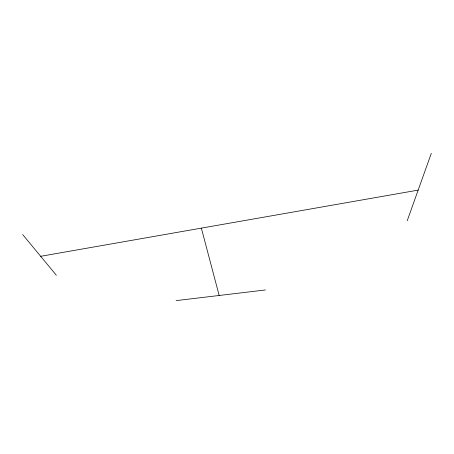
<?xml version="1.0" encoding="UTF-8"?>
<svg xmlns="http://www.w3.org/2000/svg" width="454" height="454" viewBox="0 0 454 454"><rect width="100%" height="100%" fill="white"/><g stroke="black" fill="none" stroke-linecap="round" stroke-linejoin="round"><path stroke-width="0.68" d="M407.244 220.689L431.3 153.378M40.673 256.3L418.168 190.113M176.101 300.622L265.397 289.964M22.7 234.576L56.358 275.26M201.36 228.124L219.168 295.486"/></g></svg>
